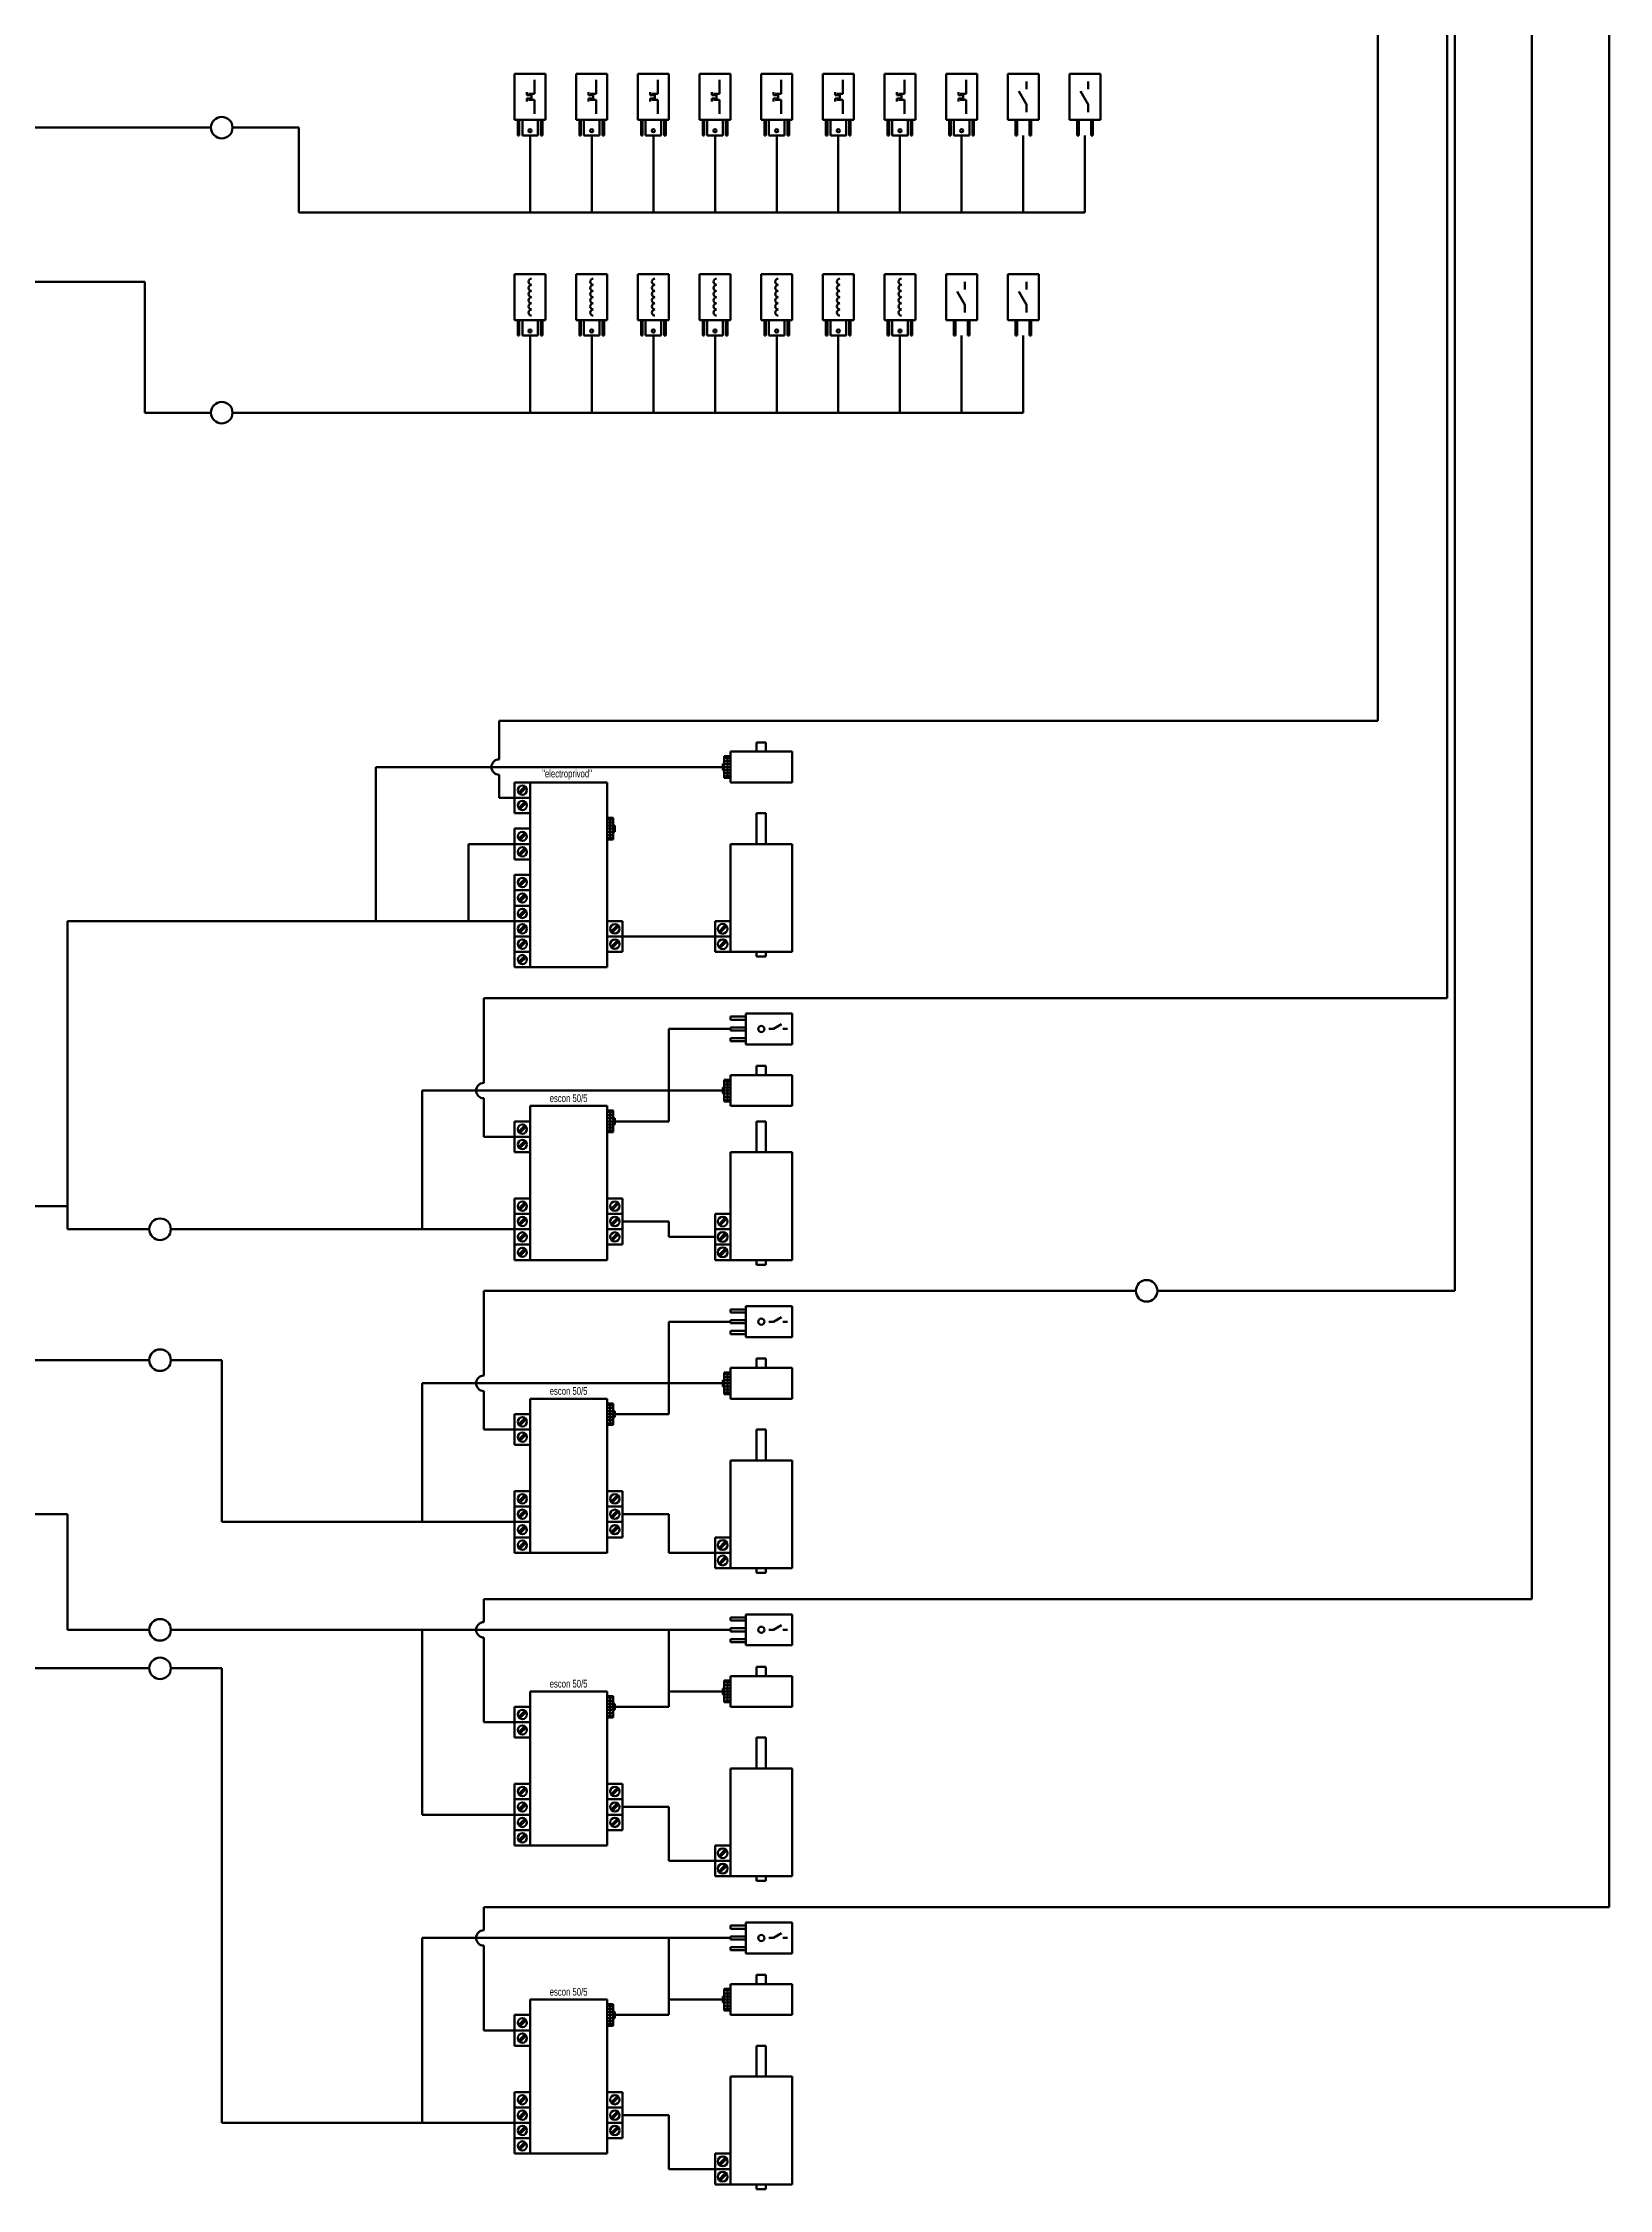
# Model space of a CAD drawing. Header units: millimetres. Extents: x -1100 to 1700, y 500 to 3600.
# Drawn here: x 684 to 1700, y 587 to 1980 of the extents above; entities that cross this region are included whole.
import ezdxf

# ---------------------------------------------------------------- set-up
doc = ezdxf.new("R2010")
doc.units = ezdxf.units.MM
doc.linetypes.add('DASHEDX2', pattern=[38.1, 25.4, -12.7])
doc.layers.add('drawing', color=7, linetype='CONTINUOUS', lineweight=50)
doc.layers.add('helper', color=2, linetype='DASHEDX2', lineweight=0)
doc.styles.get("Standard").update_dxf_attribs({"font": 'txt', "width": 0.75})

# ---------------------------------------------------------------- blocks, each defined once
blk = doc.blocks.new('solenoid')
at = {"layer": 'drawing'}
for p, q in [((-10, 7), (-10, 8)), ((-10, 8), (0, 8)), ((0, 7), (-10, 7)), ((-10, -5), (-10, 5)), ((-10, 5), (0, 5)), ((-8, 7), (-8, 8)), ((-6, 7), (-6, 8)), ((0, -10), (0, 10)), ((0, 10), (30, 10)), ((30, 10), (30, -10)), ((0, -5), (-10, -5)), ((0, -7), (-10, -7)), ((-10, -7), (-10, -8)), ((-10, -8), (0, -8)), ((-8, -7), (-8, -8)), ((-6, -7), (-6, -8)), ((30, -10), (0, -10))]:
    blk.add_line(p, q, dxfattribs=at)
blk.add_circle((-7, 0), 1, dxfattribs=at)
for centre in [(5, -1), (9, -1), (13, -1), (17, -1), (21, -1), (25, -1)]:
    blk.add_arc(centre, 2, 0, 180, dxfattribs=at)
blk = doc.blocks.new('end-switch')
at = {"layer": 'drawing'}
for p, q in [((0, 5), (-10, 5)), ((-10, 5), (-10, 4)), ((-10, 4), (0, 4)), ((0, 10), (30, 10)), ((0, -10), (0, 10)), ((10, -2), (18.7, 3)), ((30, 10), (30, -10)), ((0, -4), (-10, -4)), ((-10, -4), (-10, -5)), ((-10, -5), (0, -5)), ((0, -5), (0, -5)), ((30, -10), (0, -10)), ((5, -2), (10, -2)), ((20, -2), (25, -2))]:
    blk.add_line(p, q, dxfattribs=at)
blk = doc.blocks.new('vac-relay')
at = {"layer": 'drawing'}
for p, q in [((-10, 7), (-10, 8)), ((-10, 8), (0, 8)), ((0, 7), (-10, 7)), ((-10, -5), (-10, 5)), ((-10, 5), (0, 5)), ((-8, 7), (-8, 8)), ((-6, 7), (-6, 8)), ((0, -10), (0, 10)), ((0, 10), (30, 10)), ((14, 2), (12, 2)), ((13, -3), (13, 1)), ((14, -1), (14, 2)), ((16, -1), (16, 2)), ((16, 2), (18, 2)), ((17, 1), (17, -3)), ((30, 10), (30, -10)), ((0, -5), (-10, -5)), ((0, -7), (-10, -7)), ((-10, -7), (-10, -8)), ((-10, -8), (0, -8)), ((-8, -7), (-8, -8)), ((-6, -7), (-6, -8)), ((30, -10), (0, -10)), ((4, -3), (13, -3)), ((16, -1), (14, -1)), ((17, -3), (26, -3))]:
    blk.add_line(p, q, dxfattribs=at)
blk.add_circle((-7, 0), 1, dxfattribs=at)
blk = doc.blocks.new('motor-dc')
at = {"layer": 'drawing'}
for p, q in [((-3, 70), (-3, 90)), ((-3, 90), (3, 90)), ((3, 90), (3, 70)), ((20, 70), (-20, 70)), ((-20, 70), (-20, 0)), ((20, 0), (20, 70)), ((-20, 20), (-30, 20)), ((-30, 20), (-30, 0)), ((-23.1, 17.6), (-27.6, 13.1)), ((-26.9, 12.4), (-22.4, 16.9)), ((-30, 10), (-20, 10)), ((-30, 0), (-20, 0)), ((-23.1, 7.6), (-27.6, 3.1)), ((-26.9, 2.4), (-22.4, 6.9)), ((-20, 0), (20, 0)), ((-3, 0), (-3, -3)), ((3, -3), (3, 0)), ((-3, -3), (3, -3))]:
    blk.add_line(p, q, dxfattribs=at)
for centre in [(-25, 15), (-25, 5)]:
    blk.add_circle(centre, 3.16, dxfattribs=at)
blk = doc.blocks.new('encoder')
at = {"layer": 'drawing'}
for p, q in [((-24, 15), (-24, 17)), ((-24, 17), (-20, 17)), ((-24, 16), (-20, 16)), ((-24, 3), (-24, 15)), ((-24, 14), (-20, 14)), ((-22, 16), (-22, 4)), ((-20, 0), (-20, 20)), ((-20, 20), (20, 20)), ((-20, 17), (-20, 15)), ((-20, 15), (-20, 3)), ((-3, 20), (-3, 26)), ((-3, 26), (3, 26)), ((3, 26), (3, 20)), ((20, 20), (20, 0)), ((-24, 12), (-25, 12)), ((-25, 12), (-25, 8)), ((-25, 8), (-24, 8)), ((-24, 12), (-20, 12)), ((-20, 10), (-24, 10)), ((-24, 8), (-20, 8)), ((-20, 6), (-24, 6)), ((-20, 4), (-24, 4)), ((-20, 3), (-24, 3)), ((20, 0), (-20, 0))]:
    blk.add_line(p, q, dxfattribs=at)
blk = doc.blocks.new('motor-brushless')
at = {"layer": 'drawing'}
for p, q in [((-3, 70), (-3, 90)), ((-3, 90), (3, 90)), ((3, 90), (3, 70)), ((20, 70), (-20, 70)), ((-20, 70), (-20, 0)), ((20, 0), (20, 70)), ((-30, 20), (-30, 30)), ((-30, 30), (-20, 30)), ((-20, 20), (-30, 20)), ((-30, 20), (-30, 0)), ((-23.1, 27.6), (-27.6, 23.1)), ((-23.1, 17.6), (-27.6, 13.1)), ((-26.9, 22.4), (-22.4, 26.9)), ((-26.9, 12.4), (-22.4, 16.9)), ((-30, 10), (-20, 10)), ((-30, 0), (-20, 0)), ((-23.1, 7.6), (-27.6, 3.1)), ((-26.9, 2.4), (-22.4, 6.9)), ((-20, 0), (20, 0)), ((-3, 0), (-3, -3)), ((3, -3), (3, 0)), ((-3, -3), (3, -3))]:
    blk.add_line(p, q, dxfattribs=at)
for centre in [(-25, 25), (-25, 15), (-25, 5)]:
    blk.add_circle(centre, 3.16, dxfattribs=at)
blk = doc.blocks.new('drive-eprivod')
at = {"layer": 'drawing'}
for p, q in [((-60, 110), (-60, 120)), ((-60, 120), (-50, 120)), ((-53.3, 117.4), (-57.4, 113.3)), ((-56.7, 112.6), (-52.6, 116.7)), ((-50, 100), (-50, 120)), ((-50, 120), (0, 120)), ((0, 120), (0, 100)), ((-60, 100), (-60, 110)), ((-60, 110), (-50, 110)), ((-50, 100), (-60, 100)), ((-53.3, 107.4), (-57.4, 103.3)), ((-56.7, 102.6), (-52.6, 106.7)), ((-50, 0), (-50, 100)), ((0, 100), (0, 0)), ((-60, 80), (-60, 90)), ((-60, 90), (-50, 90)), ((-53.3, 87.4), (-57.4, 83.3)), ((-56.7, 82.6), (-52.6, 86.7)), ((0, 97), (4, 97)), ((0, 83), (0, 97)), ((0, 96), (4, 96)), ((4, 94), (0, 94)), ((0, 92), (4, 92)), ((4, 90), (0, 90)), ((0, 88), (4, 88)), ((4, 86), (0, 86)), ((0, 84), (4, 84)), ((2, 84), (2, 96)), ((4, 97), (4, 83)), ((5, 92), (4, 92)), ((4, 88), (5, 88)), ((5, 88), (5, 92)), ((-60, 70), (-60, 80)), ((-60, 80), (-50, 80)), ((-50, 70), (-60, 70)), ((-53.3, 77.4), (-57.4, 73.3)), ((-56.7, 72.6), (-52.6, 76.7)), ((4, 83), (0, 83)), ((-60, 50), (-60, 60)), ((-60, 60), (-50, 60)), ((-53.3, 57.4), (-57.4, 53.3)), ((-56.7, 52.6), (-52.6, 56.7)), ((-60, 40), (-60, 50)), ((-60, 50), (-50, 50)), ((-53.3, 47.4), (-57.4, 43.3)), ((-56.7, 42.6), (-52.6, 46.7)), ((-50, 40), (-60, 40)), ((-60, 30), (-60, 40)), ((-60, 20), (-60, 30)), ((-60, 30), (-50, 30)), ((-53.3, 37.4), (-57.4, 33.3)), ((-56.7, 32.6), (-52.6, 36.7)), ((0, 30), (10, 30)), ((10, 30), (10, 20)), ((-50, 20), (-60, 20)), ((-60, 10), (-60, 20)), ((-53.3, 27.4), (-57.4, 23.3)), ((-53.3, 17.4), (-57.4, 13.3)), ((-56.7, 22.6), (-52.6, 26.7)), ((-56.7, 12.6), (-52.6, 16.7)), ((10, 20), (0, 20)), ((6.7, 27.4), (2.6, 23.3)), ((6.7, 17.4), (2.6, 13.3)), ((3.3, 22.6), (7.4, 26.7)), ((3.3, 12.6), (7.4, 16.7)), ((10, 20), (10, 10)), ((-60, 0), (-60, 10)), ((-60, 10), (-50, 10)), ((-50, 0), (-60, 0)), ((-53.3, 7.4), (-57.4, 3.3)), ((-56.7, 2.6), (-52.6, 6.7)), ((0, 0), (-50, 0)), ((10, 10), (0, 10))]:
    blk.add_line(p, q, dxfattribs=at)
for centre in [(-55, 115), (-55, 105), (-55, 85), (-55, 75), (-55, 55), (-55, 45), (-55, 35), (-55, 25), (5, 25), (-55, 15), (5, 15), (-55, 5)]:
    blk.add_circle(centre, 3, dxfattribs=at)
blk = doc.blocks.new('drive-escon-50-5')
at = {"layer": 'drawing'}
for p, q in [((-50, 100), (0, 100)), ((-50, 0), (-50, 100)), ((0, 100), (0, 0)), ((-60, 80), (-60, 90)), ((-60, 90), (-50, 90)), ((-53.3, 87.4), (-57.4, 83.3)), ((-56.7, 82.6), (-52.6, 86.7)), ((0, 97), (4, 97)), ((0, 83), (0, 97)), ((0, 96), (4, 96)), ((4, 94), (0, 94)), ((0, 92), (4, 92)), ((4, 90), (0, 90)), ((0, 88), (4, 88)), ((4, 86), (0, 86)), ((0, 84), (4, 84)), ((2, 84), (2, 96)), ((4, 97), (4, 83)), ((5, 92), (4, 92)), ((4, 88), (5, 88)), ((5, 88), (5, 92)), ((-60, 70), (-60, 80)), ((-60, 80), (-50, 80)), ((-50, 70), (-60, 70)), ((-53.3, 77.4), (-57.4, 73.3)), ((-56.7, 72.6), (-52.6, 76.7)), ((4, 83), (0, 83)), ((-50, 40), (-60, 40)), ((-60, 30), (-60, 40)), ((-60, 20), (-60, 30)), ((-60, 30), (-50, 30)), ((-53.3, 37.4), (-57.4, 33.3)), ((-56.7, 32.6), (-52.6, 36.7)), ((0, 40), (10, 40)), ((0, 30), (10, 30)), ((6.7, 37.4), (2.6, 33.3)), ((3.3, 32.6), (7.4, 36.7)), ((10, 40), (10, 30)), ((10, 30), (10, 20)), ((-50, 20), (-60, 20)), ((-60, 10), (-60, 20)), ((-53.3, 27.4), (-57.4, 23.3)), ((-53.3, 17.4), (-57.4, 13.3)), ((-56.7, 22.6), (-52.6, 26.7)), ((-56.7, 12.6), (-52.6, 16.7)), ((10, 20), (0, 20)), ((6.7, 27.4), (2.6, 23.3)), ((6.7, 17.4), (2.6, 13.3)), ((3.3, 22.6), (7.4, 26.7)), ((3.3, 12.6), (7.4, 16.7)), ((10, 20), (10, 10)), ((-60, 0), (-60, 10)), ((-60, 10), (-50, 10)), ((-50, 0), (-60, 0)), ((-53.3, 7.4), (-57.4, 3.3)), ((-56.7, 2.6), (-52.6, 6.7)), ((0, 0), (-50, 0)), ((10, 10), (0, 10))]:
    blk.add_line(p, q, dxfattribs=at)
for centre in [(-55, 85), (-55, 75), (-55, 35), (-55, 25), (5, 35), (5, 25), (-55, 15), (5, 15), (-55, 5)]:
    blk.add_circle(centre, 3, dxfattribs=at)
blk = doc.blocks.new('end-inductive-sensor')
at = {"layer": 'drawing'}
for p, q in [((-10, 6), (-10, 8)), ((-10, 8), (0, 8)), ((0, 6), (-10, 6)), ((-10, -1), (-10, 1)), ((-10, 1), (0, 1)), ((0, -10), (0, 10)), ((0, 10), (30, 10)), ((15, 0), (18, 0)), ((18, 0), (23.2, 3)), ((24, 0), (27, 0)), ((30, 10), (30, -10)), ((0, -1), (-10, -1)), ((0, -6), (-10, -6)), ((-10, -6), (-10, -7)), ((-10, -7), (-10, -8)), ((-10, -8), (0, -8)), ((30, -10), (0, -10))]:
    blk.add_line(p, q, dxfattribs=at)
blk.add_circle((10, 0), 2, dxfattribs=at)

msp = doc.modelspace()

# ---------------------------------------------------------------- linework, layer by layer
at = {"layer": 'drawing'}
for p, q in [((1700, 2900), (1700, 770)), ((1650, 2800), (1650, 970)), ((1595, 2695), (1595, 1360)), ((1600, 1170), (1600, 2700)), ((1550, 2600), (1550, 1540)), ((620, 1925), (793, 1925)), ((807, 1925), (850, 1925)), ((850, 1925), (850, 1870)), ((1000, 1870), (1000, 1920)), ((1040, 1870), (1040, 1920)), ((1080, 1870), (1080, 1920)), ((1120, 1870), (1120, 1920)), ((1160, 1870), (1160, 1920)), ((1200, 1870), (1200, 1920)), ((1240, 1870), (1240, 1920)), ((1280, 1870), (1280, 1920)), ((1320, 1870), (1320, 1920)), ((1360, 1870), (1360, 1920)), ((850, 1870), (1000, 1870)), ((1000, 1870), (1040, 1870)), ((1040, 1870), (1080, 1870)), ((1080, 1870), (1120, 1870)), ((1120, 1870), (1160, 1870)), ((1160, 1870), (1200, 1870)), ((1200, 1870), (1240, 1870)), ((1240, 1870), (1280, 1870)), ((1280, 1870), (1320, 1870)), ((1320, 1870), (1360, 1870)), ((620, 1825), (750, 1825)), ((750, 1825), (750, 1740)), ((1000, 1740), (1000, 1790)), ((1040, 1740), (1040, 1790)), ((1080, 1740), (1080, 1790)), ((1120, 1740), (1120, 1790)), ((1160, 1740), (1160, 1790)), ((1200, 1740), (1200, 1790)), ((1240, 1740), (1240, 1790)), ((1280, 1740), (1280, 1790)), ((1320, 1740), (1320, 1790)), ((750, 1740), (793, 1740)), ((807, 1740), (1000, 1740)), ((1000, 1740), (1040, 1740)), ((1040, 1740), (1080, 1740)), ((1080, 1740), (1120, 1740)), ((1120, 1740), (1160, 1740)), ((1160, 1740), (1200, 1740)), ((1200, 1740), (1240, 1740)), ((1240, 1740), (1280, 1740)), ((1280, 1740), (1320, 1740)), ((1550, 1540), (980, 1540)), ((980, 1540), (980, 1515)), ((1125, 1510), (900, 1510)), ((900, 1510), (900, 1410)), ((980, 1505), (980, 1490)), ((980, 1490), (990, 1490)), ((990, 1460), (960, 1460)), ((960, 1460), (960, 1410)), ((700, 1225), (700, 1410)), ((700, 1410), (990, 1410)), ((1060, 1400), (1120, 1400)), ((970, 1360), (970, 1305)), ((1595, 1360), (970, 1360)), ((1130, 1340), (1090, 1340)), ((1090, 1340), (1090, 1300)), ((1090, 1300), (930, 1300)), ((930, 1300), (930, 1210)), ((1125, 1300), (1090, 1300)), ((1090, 1300), (1090, 1280)), ((970, 1295), (970, 1270)), ((970, 1270), (990, 1270)), ((1090, 1280), (1055, 1280)), ((620, 1225), (700, 1225)), ((700, 1210), (700, 1225)), ((1090, 1215), (1060, 1215)), ((1090, 1205), (1090, 1215)), ((753, 1210), (700, 1210)), ((800, 1210), (767, 1210)), ((800, 1210), (990, 1210)), ((1120, 1205), (1090, 1205)), ((970, 1115), (970, 1170)), ((970, 1170), (1393, 1170)), ((1407, 1170), (1600, 1170)), ((1130, 1150), (1090, 1150)), ((1090, 1150), (1090, 1110)), ((620, 1125), (753, 1125)), ((767, 1125), (800, 1125)), ((800, 1025), (800, 1125)), ((1090, 1110), (930, 1110)), ((930, 1110), (930, 1020)), ((970, 1080), (970, 1105)), ((1125, 1110), (1090, 1110)), ((1090, 1110), (1090, 1090)), ((1090, 1090), (1055, 1090)), ((990, 1080), (970, 1080)), ((700, 1025), (620, 1025)), ((700, 950), (700, 1025)), ((800, 1025), (800, 1020)), ((800, 1020), (990, 1020)), ((1060, 1025), (1090, 1025)), ((1090, 1025), (1090, 1000)), ((1090, 1000), (1120, 1000)), ((1150, 970), (970, 970)), ((970, 970), (970, 955)), ((1650, 970), (1150, 970)), ((753, 950), (700, 950)), ((930, 950), (767, 950)), ((1090, 950), (930, 950)), ((930, 950), (930, 830)), ((1130, 950), (1090, 950)), ((1090, 950), (1090, 910)), ((970, 945), (970, 890)), ((620, 925), (753, 925)), ((767, 925), (800, 925)), ((800, 925), (800, 630)), ((1125, 910), (1090, 910)), ((1090, 910), (1090, 900)), ((1090, 900), (1055, 900)), ((970, 890), (990, 890)), ((990, 830), (930, 830)), ((1060, 835), (1090, 835)), ((1090, 835), (1090, 800)), ((1090, 800), (1120, 800)), ((1200, 770), (970, 770)), ((970, 770), (970, 755)), ((1200, 770), (1700, 770)), ((1090, 750), (930, 750)), ((930, 750), (930, 630)), ((970, 745), (970, 690)), ((1130, 750), (1090, 750)), ((1090, 750), (1090, 710)), ((1090, 700), (1055, 700)), ((1125, 710), (1090, 710)), ((1090, 710), (1090, 700)), ((970, 690), (990, 690)), ((800, 630), (990, 630)), ((1060, 635), (1090, 635)), ((1090, 635), (1090, 600)), ((1090, 600), (1120, 600))]:
    msp.add_line(p, q, dxfattribs=at)
for centre in [(800, 1925), (800, 1740), (760, 1210), (1400, 1170), (760, 1125), (760, 950), (760, 925)]:
    msp.add_circle(centre, 7, dxfattribs=at)
for centre in [(980, 1510), (970, 1300), (970, 1110), (970, 950), (970, 750)]:
    msp.add_arc(centre, 5, 90, 270, dxfattribs=at)

# ---------------------------------------------------------------- block references
at = {"layer": 'drawing', "rotation": 90}
for name, p in [('vac-relay', (1000, 1930)), ('vac-relay', (1040, 1930)), ('vac-relay', (1080, 1930)), ('vac-relay', (1120, 1930)), ('vac-relay', (1160, 1930)), ('vac-relay', (1200, 1930)), ('vac-relay', (1240, 1930)), ('vac-relay', (1280, 1930)), ('end-switch', (1320, 1930)), ('end-switch', (1360, 1930)), ('solenoid', (1000, 1800)), ('solenoid', (1040, 1800)), ('solenoid', (1080, 1800)), ('solenoid', (1120, 1800)), ('solenoid', (1160, 1800)), ('solenoid', (1200, 1800)), ('solenoid', (1240, 1800)), ('end-switch', (1280, 1800)), ('end-switch', (1320, 1800))]:
    msp.add_blockref(name, p, dxfattribs=at)
at = {"layer": 'drawing'}
for name, p in [('encoder', (1150, 1500)), ('motor-dc', (1150, 1390)), ('end-inductive-sensor', (1140, 1340)), ('encoder', (1150, 1290)), ('motor-brushless', (1150, 1190)), ('end-inductive-sensor', (1140, 1150)), ('encoder', (1150, 1100)), ('motor-dc', (1150, 990)), ('end-inductive-sensor', (1140, 950)), ('encoder', (1150, 900)), ('motor-dc', (1150, 790)), ('end-inductive-sensor', (1140, 750)), ('encoder', (1150, 700)), ('motor-dc', (1150, 590))]:
    msp.add_blockref(name, p, dxfattribs=at)
at = {"layer": 'helper'}
for name, p in [('drive-eprivod', (1050, 1380)), ('drive-escon-50-5', (1050, 1190)), ('drive-escon-50-5', (1050, 1000)), ('drive-escon-50-5', (1050, 810)), ('drive-escon-50-5', (1050, 610))]:
    msp.add_blockref(name, p, dxfattribs=at)

# ---------------------------------------------------------------- texts
at = {"layer": 'helper', "char_height": 5, "width": 100, "attachment_point": 5}
for s, insert in [('"electroprivod"', (1024, 1505)), ('escon 50/5', (1025, 1295)), ('escon 50/5', (1025, 1105)), ('escon 50/5', (1025, 915)), ('escon 50/5', (1025, 715))]:
    msp.add_mtext(s, dxfattribs=dict(at, insert=insert))

doc.saveas('drawing.dxf')
